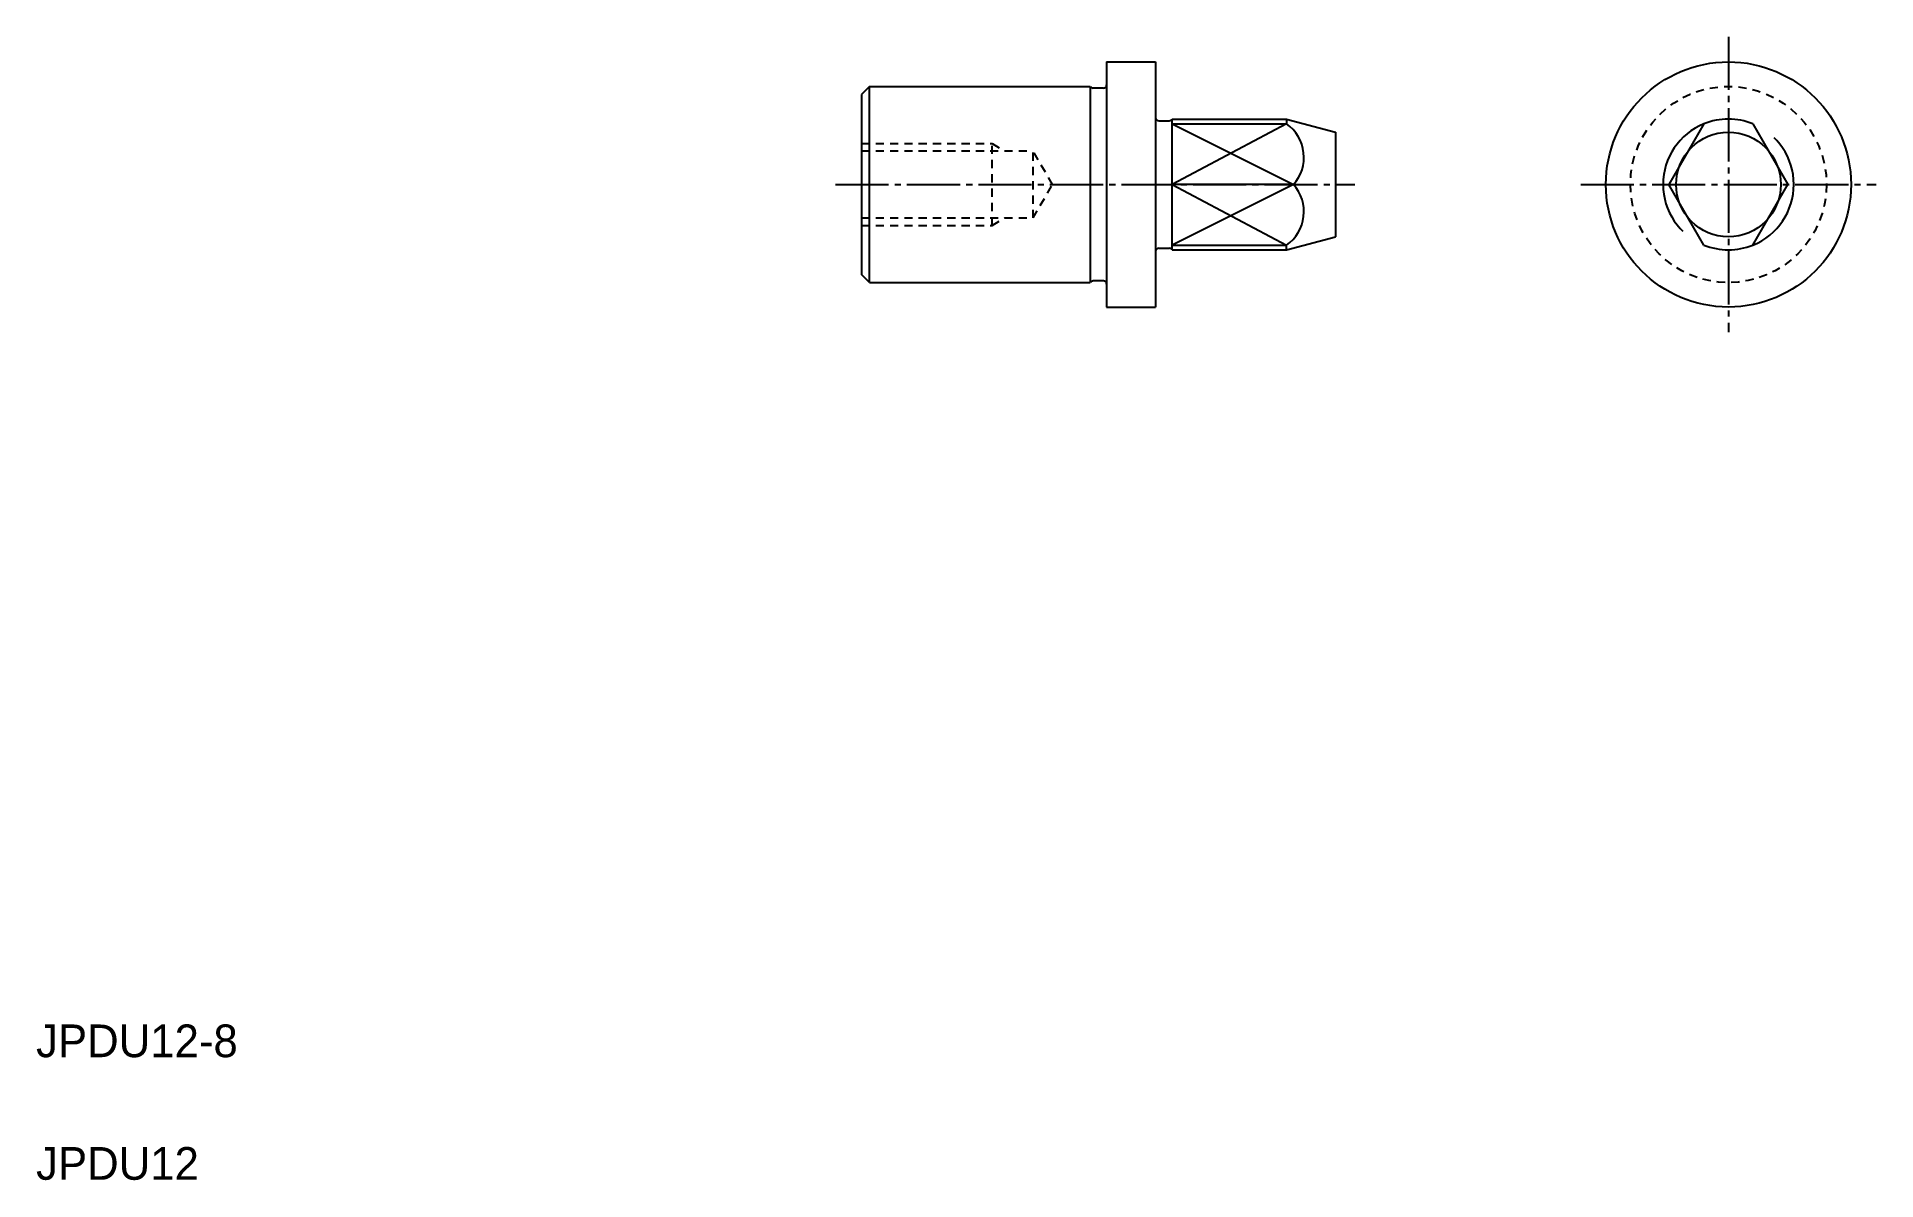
# Model space of a CAD drawing. Extents: x 5 to 118, y 5 to 75.
import ezdxf

# ---------------------------------------------------------------- set-up
doc = ezdxf.new("R2010")
doc.units = 0
doc.header["$LTSCALE"] = 0.25
for name, pattern in [('CENTER', [17.5, 13, -1.5, 1.5, -1.5]), ('DASHED', [3.5, 2, -1.5]), ('PHANTOM', [63.5, 31.75, -6.35, 6.35, -6.35, 6.35, -6.35])]:
    doc.linetypes.add(name, pattern=pattern)
doc.layers.get('0').update_dxf_attribs({"linetype": 'CONTINUOUS'})
doc.layers.add('CENTER', color=1, linetype='CENTER')
doc.styles.get("Standard").update_dxf_attribs({"font": 'txt', "height": 1.6})

msp = doc.modelspace()

# ---------------------------------------------------------------- linework, layer by layer
at = {"linetype": 'CONTINUOUS'}
for p, q in [((70.49, 73.4), (70.49, 58.4)), ((70.49, 73.4), (73.49, 73.4)), ((73.49, 73.4), (73.49, 69.85)), ((55.99, 71.9), (55.49, 71.4)), ((55.49, 71.4), (55.49, 60.4)), ((55.99, 59.9), (55.99, 71.9)), ((55.99, 71.9), (69.49, 71.9)), ((69.49, 71.9), (69.49, 59.9)), ((70.29, 71.8), (69.67, 71.8)), ((73.49, 69.85), (73.49, 58.4)), ((73.69, 69.8), (74.32, 69.8)), ((74.49, 61.9), (74.49, 69.9)), ((74.49, 69.9), (81.49, 69.9)), ((74.49, 69.61), (81.49, 69.61)), ((84.49, 69.1), (84.49, 62.7)), ((107.03, 69.61), (104.89, 65.9)), ((110.03, 69.61), (112.17, 65.9)), ((81.92, 65.9), (74.49, 65.9)), ((107.03, 62.19), (104.89, 65.9)), ((110.03, 62.19), (112.17, 65.9)), ((73.69, 62), (74.32, 62)), ((74.49, 62.19), (81.49, 62.19)), ((74.49, 61.9), (81.49, 61.9)), ((55.99, 59.9), (55.49, 60.4)), ((55.99, 59.9), (69.49, 59.9)), ((70.29, 60), (69.67, 60)), ((70.49, 58.4), (73.49, 58.4))]:
    msp.add_line(p, q, dxfattribs=at)
for p, q in [((59.37, 71.9), (59.37, 71.9)), ((62.74, 71.9), (62.74, 71.9)), ((81.49, 69.9), (84.49, 69.1)), ((81.49, 69.9), (81.49, 69.61)), ((81.49, 61.9), (84.49, 62.7)), ((81.49, 61.9), (81.49, 62.19))]:
    msp.add_line(p, q)
at = {"color": 3}
for p, q in [((74.49, 69.61), (81.92, 65.9)), ((81.49, 69.61), (74.49, 65.9)), ((81.92, 65.9), (74.49, 62.19)), ((74.49, 65.9), (81.49, 62.19))]:
    msp.add_line(p, q, dxfattribs=at)
at = {"color": 3, "linetype": 'DASHED'}
for p, q in [((55.49, 68.4), (63.49, 68.4)), ((55.49, 67.95), (65.99, 67.95)), ((63.49, 63.4), (63.49, 68.4)), ((63.49, 68.4), (64.27, 67.95)), ((65.99, 63.85), (65.99, 67.95)), ((67.18, 65.9), (65.99, 67.95)), ((65.99, 63.85), (67.18, 65.9)), ((55.49, 63.85), (65.99, 63.85)), ((55.49, 63.4), (63.49, 63.4)), ((63.49, 63.4), (64.27, 63.85))]:
    msp.add_line(p, q, dxfattribs=at)
at = {"linetype": 'CONTINUOUS'}
for radius in [7.5, 3.2]:
    msp.add_circle((108.53, 65.9), radius, dxfattribs=at)
at = {"color": 3, "linetype": 'DASHED'}
msp.add_circle((108.53, 65.9), 6, dxfattribs=at)
at = {"linetype": 'CONTINUOUS'}
for centre, radius, start, end in [((69.67, 72), 0.2, 210, 270), ((70.29, 72), 0.2, 270, 0), ((73.69, 70), 0.2, 180, 270), ((74.32, 70), 0.2, 270, 330), ((108.53, 65.9), 4, 67.9757, 112.0243), ((73.69, 61.8), 0.2, 90, 180), ((74.32, 61.8), 0.2, 30, 90), ((108.53, 65.9), 4, 247.9757, 292.0243), ((73.79, 61.65), 0.3, 179.8513, 180), ((69.67, 59.8), 0.2, 90, 150), ((70.29, 59.8), 0.2, 0, 90)]:
    msp.add_arc(centre, radius, start, end, dxfattribs=at)
for centre, start, end in [((80.06, 67.56), 318.1707, 54.9236), ((80.06, 64.23), 305.0764, 41.8293)]:
    msp.add_arc(centre, 2.5, start, end)
at = {"color": 3, "linetype": 'PHANTOM'}
for start, end in [(112.0243, 247.9757), (292.0243, 67.9757)]:
    msp.add_arc((108.53, 65.9), 4, start, end, dxfattribs=at)
at = {"layer": 'CENTER', "color": 1, "linetype": 'CENTER'}
for p, q in [((108.53, 74.94), (108.53, 56.86)), ((53.9, 65.9), (85.67, 65.9)), ((99.49, 65.9), (117.57, 65.9))]:
    msp.add_line(p, q, dxfattribs=at)

# ---------------------------------------------------------------- texts
for s, p in [('JPDU12-8', (5, 12.5)), ('JPDU12', (5, 5))]:
    msp.add_text(s, height=2).set_placement(p)

doc.saveas('drawing.dxf')
